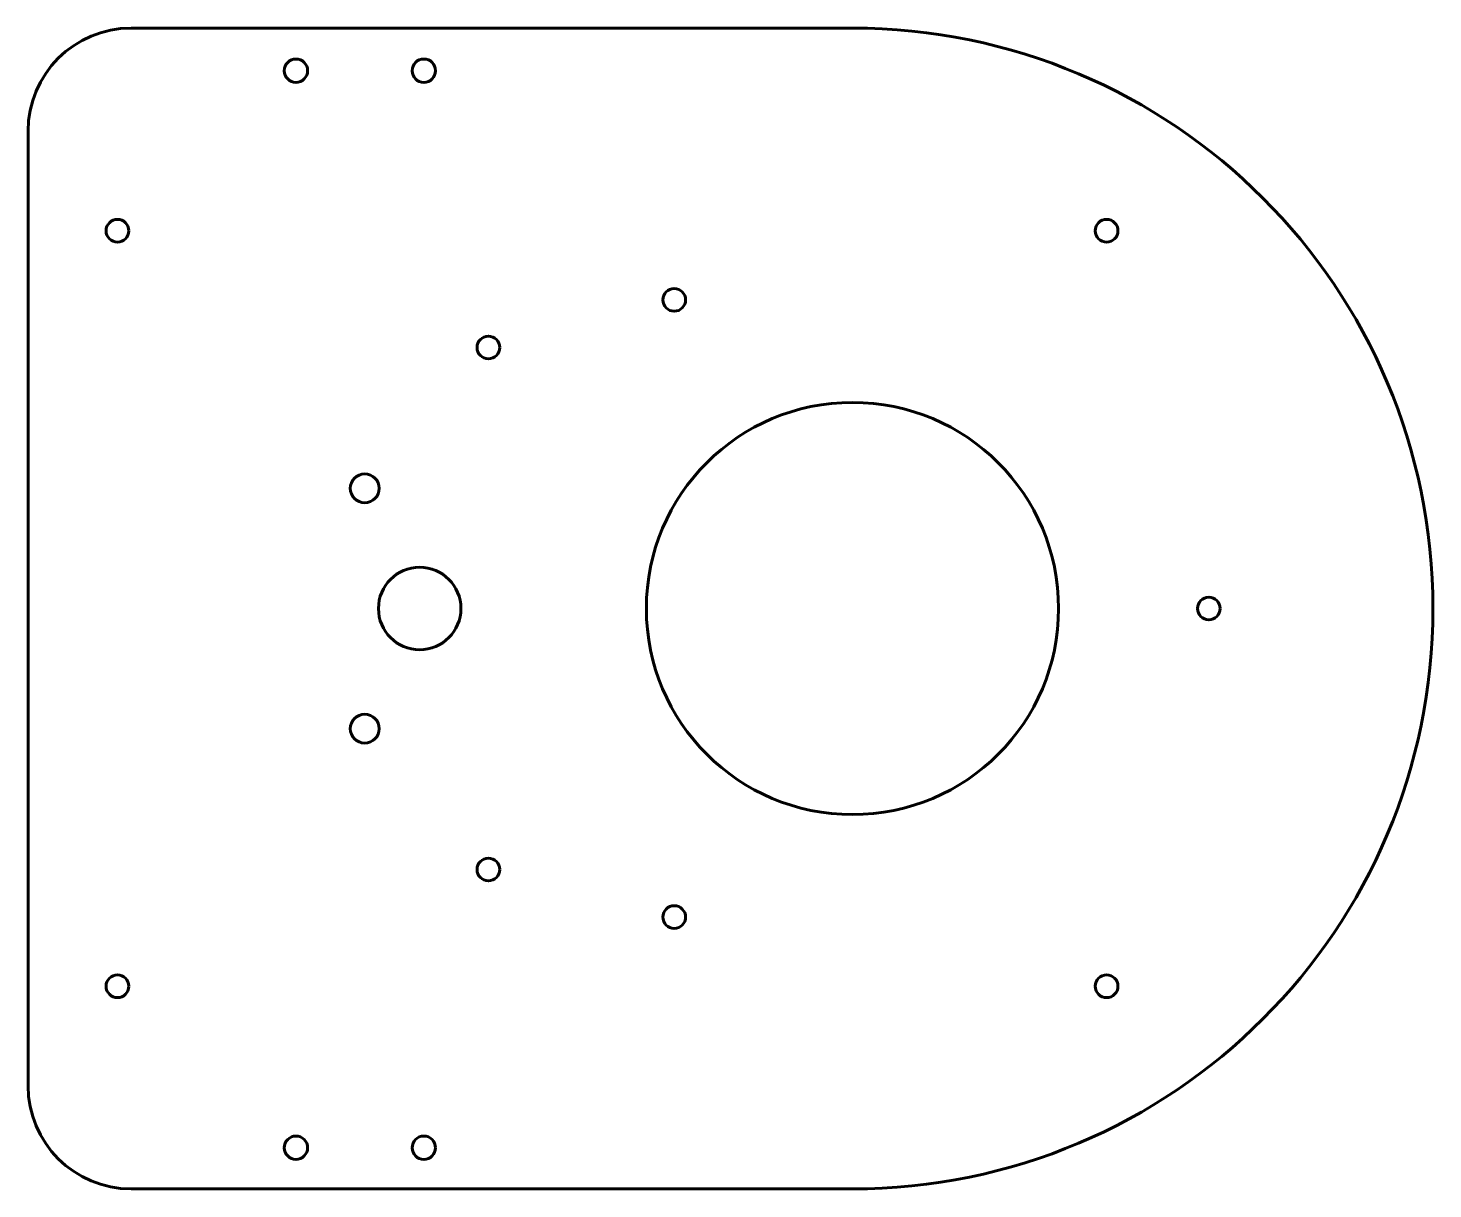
# Model space of a CAD drawing. Header units: millimetres. Extents: x 21 to 225, y 99 to 268.
import ezdxf

# ---------------------------------------------------------------- set-up
doc = ezdxf.new("R2010")
doc.units = ezdxf.units.MM
doc.linetypes.add('K5LT_BASIC', pattern=[0])
doc.layers.add('Системный слой (1)', color=251, linetype='Continuous')

msp = doc.modelspace()

# ---------------------------------------------------------------- linework, layer by layer
at = {"layer": 'Системный слой (1)', "color": 150, "linetype": 'K5LT_BASIC', "lineweight": 60}
for p, q in [((140.86, 268.44), (35.86, 268.44)), ((20.86, 253.44), (20.86, 114.44)), ((35.86, 99.44), (140.86, 99.44))]:
    msp.add_line(p, q, dxfattribs=at)
for centre, radius in [((59.85, 262.24), 1.7), ((78.46, 262.24), 1.7), ((33.86, 238.94), 1.65), ((177.86, 238.94), 1.65), ((114.92, 228.87), 1.65), ((87.86, 221.94), 1.65), ((140.86, 183.94), 30), ((69.86, 201.44), 2.1), ((77.86, 183.94), 6), ((192.73, 183.94), 1.65), ((69.86, 166.44), 2.1), ((87.86, 145.94), 1.65), ((114.92, 139.02), 1.65), ((33.86, 128.94), 1.65), ((177.86, 128.94), 1.65), ((59.85, 105.44), 1.7), ((78.46, 105.44), 1.7)]:
    msp.add_circle(centre, radius, dxfattribs=at)
for centre, radius, start, end in [((35.86, 253.44), 15, 90, 180), ((140.86, 183.94), 84.5, 270, 90), ((35.86, 114.44), 15, 180, 270)]:
    msp.add_arc(centre, radius, start, end, dxfattribs=at)

doc.saveas('drawing.dxf')
